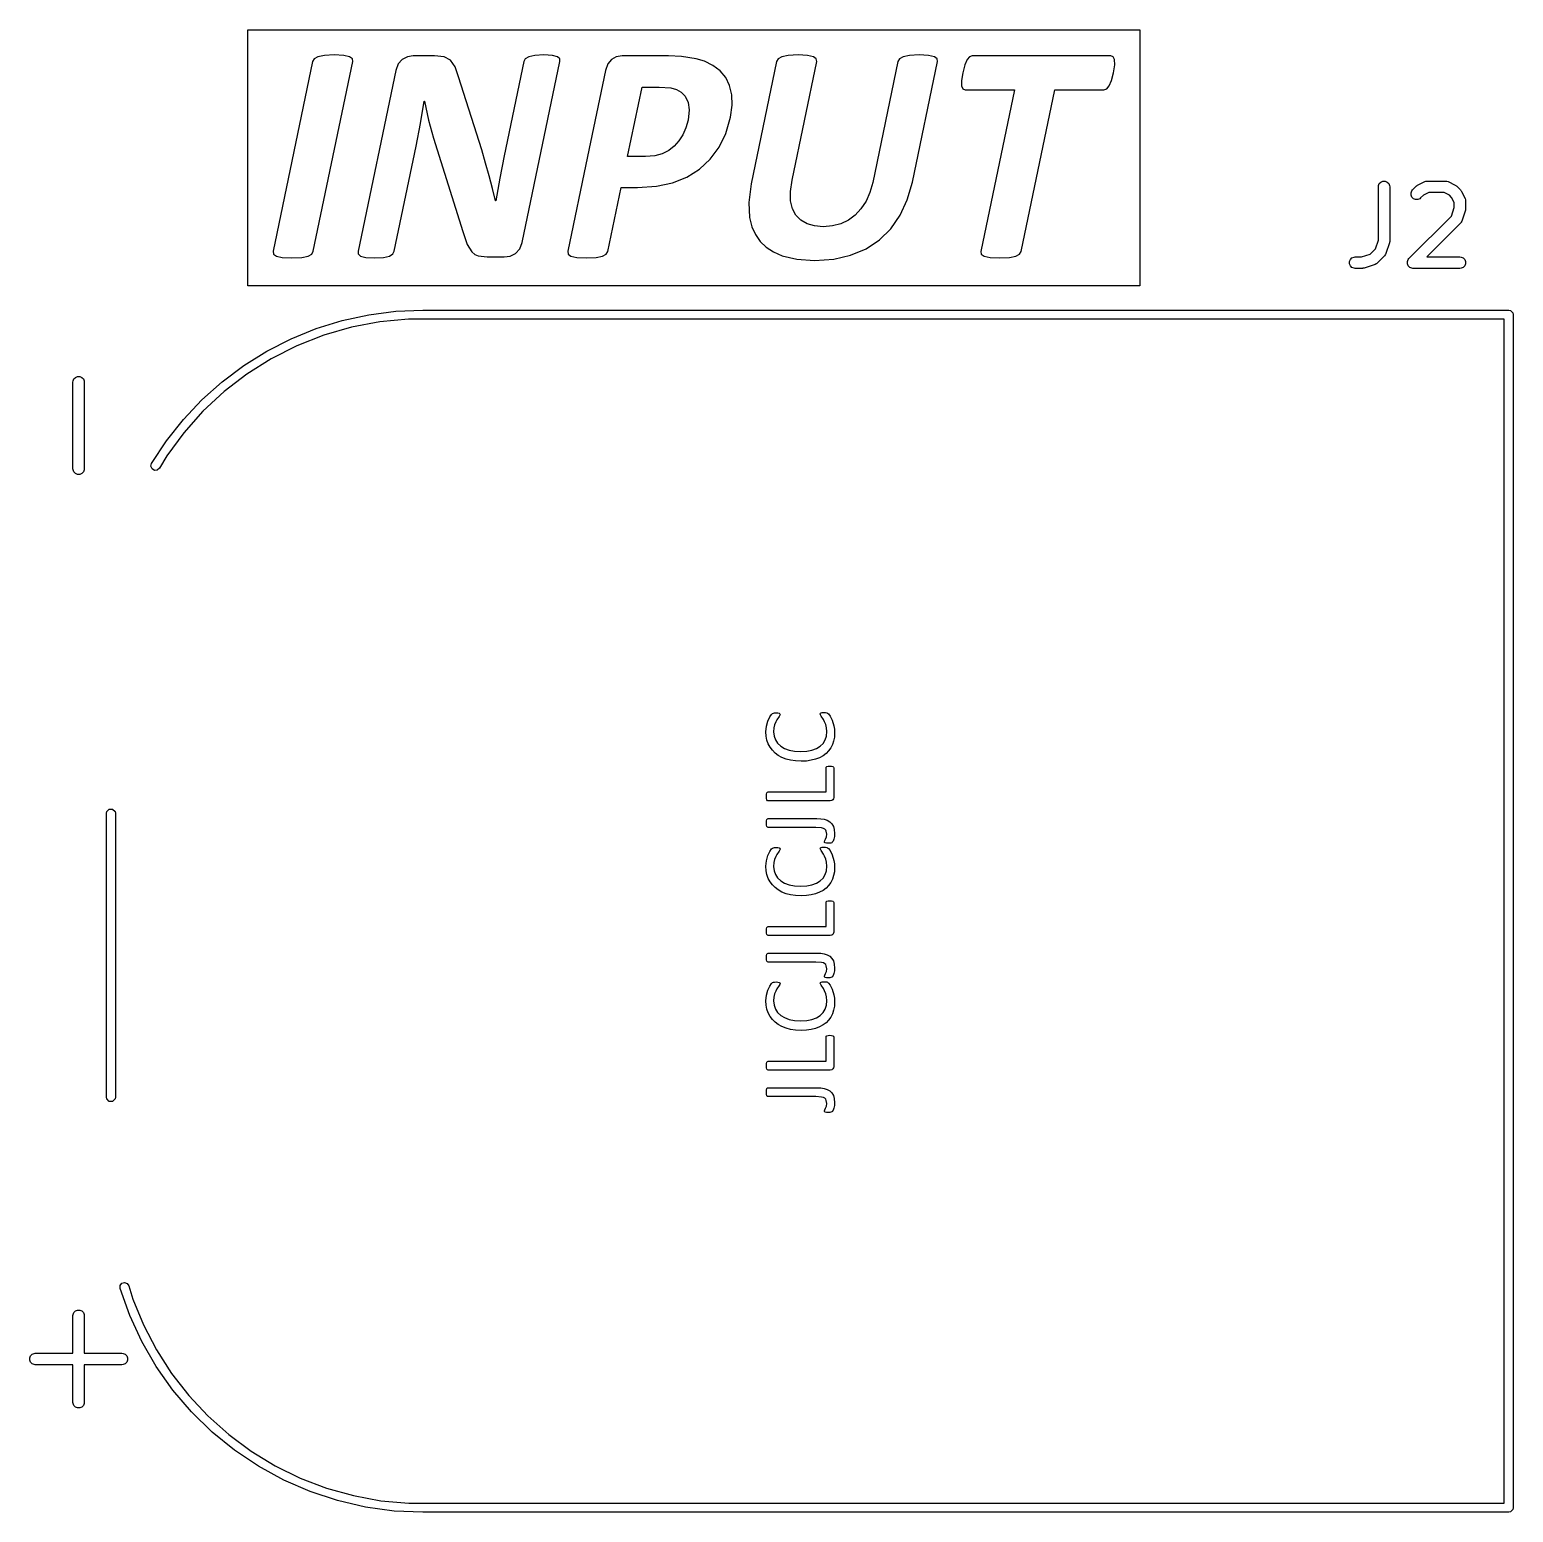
# Model space of a CAD drawing. Extents: x 0.5 to 99.4, y -99.1 to -3.9.
# Drawn here: x 79.82 to 99.37, y -25.92 to -6.39 of the extents above; entities that cross this region are included whole.
import ezdxf

# ---------------------------------------------------------------- set-up
doc = ezdxf.new("R2010")
doc.units = 0
doc.layers.add('BLACK', color=7, linetype='CONTINUOUS')

msp = doc.modelspace()

# ---------------------------------------------------------------- linework, layer by layer
at = {"layer": 'BLACK', "linetype": 'CONTINUOUS'}
for p, q in [((82.694704, -9.760227), (82.694704, -6.385396)), ((82.694704, -6.385396), (94.4503, -6.385396)), ((94.4503, -6.385396), (94.4503, -9.760227)), ((83.548091, -6.804642), (83.028037, -9.305811)), ((83.568607, -6.768005), (83.548091, -6.804642)), ((83.55725, -9.305811), (84.077304, -6.804642)), ((83.618066, -6.741261), (83.568607, -6.768005)), ((83.70288, -6.724958), (83.618066, -6.741261)), ((83.830375, -6.718729), (83.70288, -6.724958)), ((83.95732, -6.724958), (83.830375, -6.718729)), ((84.034256, -6.741261), (83.95732, -6.724958)), ((84.071809, -6.768005), (84.034256, -6.741261)), ((84.077304, -6.804642), (84.071809, -6.768005)), ((84.675463, -6.836862), (84.643154, -6.922794)), ((84.72815, -6.77863), (84.675463, -6.836862)), ((84.79706, -6.742471), (84.72815, -6.77863)), ((84.873414, -6.730453), (84.79706, -6.742471)), ((85.156247, -6.730453), (84.873414, -6.730453)), ((85.281543, -6.743825), (85.156247, -6.730453)), ((85.365624, -6.787789), (85.281543, -6.743825)), ((85.425158, -6.872786), (85.365624, -6.787789)), ((86.330994, -6.806657), (86.073073, -8.0468)), ((86.311027, -9.187658), (86.805985, -6.80684)), ((86.350594, -6.769837), (86.330994, -6.806657)), ((86.396756, -6.741261), (86.350594, -6.769837)), ((86.474426, -6.723859), (86.396756, -6.741261)), ((86.59386, -6.718729), (86.474426, -6.723859)), ((86.707067, -6.723859), (86.59386, -6.718729)), ((86.774661, -6.741261), (86.707067, -6.723859)), ((86.803787, -6.77002), (86.774661, -6.741261)), ((86.805985, -6.80684), (86.803787, -6.77002)), ((87.438043, -6.836297), (87.407006, -6.922794)), ((87.485957, -6.77863), (87.438043, -6.836297)), ((87.549949, -6.742651), (87.485957, -6.77863)), ((87.625359, -6.730453), (87.549949, -6.742651)), ((88.236638, -6.730453), (87.625359, -6.730453)), ((88.410661, -6.737597), (88.236638, -6.730453)), ((88.603735, -6.768372), (88.410661, -6.737597)), ((88.712519, -6.80158), (88.603735, -6.768372)), ((88.820989, -6.85575), (88.712519, -6.80158)), ((89.662894, -6.804642), (89.327854, -8.415729)), ((89.682494, -6.768005), (89.662894, -6.804642)), ((89.731038, -6.741261), (89.682494, -6.768005)), ((89.815668, -6.724958), (89.731038, -6.741261)), ((89.945177, -6.718729), (89.815668, -6.724958)), ((89.865493, -8.366086), (90.190092, -6.804642)), ((90.070291, -6.724958), (89.945177, -6.718729)), ((90.147227, -6.741261), (90.070291, -6.724958)), ((90.18478, -6.767822), (90.147227, -6.741261)), ((90.190092, -6.804642), (90.18478, -6.767822)), ((91.260608, -6.804642), (90.929598, -8.396861)), ((91.280209, -6.767822), (91.260608, -6.804642)), ((91.327836, -6.741261), (91.280209, -6.767822)), ((91.412283, -6.724958), (91.327836, -6.741261)), ((91.540877, -6.718729), (91.412283, -6.724958)), ((91.451301, -8.393197), (91.781578, -6.804642)), ((91.664708, -6.724958), (91.540877, -6.718729)), ((91.740546, -6.741261), (91.664708, -6.724958)), ((91.777182, -6.768005), (91.740546, -6.741261)), ((91.781578, -6.804642), (91.777182, -6.768005)), ((92.171939, -6.77918), (92.142447, -6.848606)), ((92.20363, -6.74181), (92.171939, -6.77918)), ((92.240266, -6.730453), (92.20363, -6.74181)), ((94.068424, -6.730453), (92.240266, -6.730453)), ((94.099016, -6.74181), (94.068424, -6.730453)), ((94.116418, -6.77918), (94.099016, -6.74181)), ((94.116967, -6.848606), (94.116418, -6.77918)), ((84.643154, -6.922794), (84.148196, -9.303613)), ((85.47187, -7.005776), (85.425158, -6.872786)), ((85.776502, -7.970413), (85.47187, -7.005776)), ((87.407006, -6.922794), (87.171536, -8.055226)), ((88.91727, -6.928415), (88.820989, -6.85575)), ((88.991165, -7.01695), (88.91727, -6.928415)), ((89.04272, -7.120947), (88.991165, -7.01695)), ((92.115519, -6.954302), (92.099216, -7.056884)), ((92.142447, -6.848606), (92.115519, -6.954302)), ((94.073736, -7.056884), (94.100115, -6.954302)), ((94.100115, -6.954302), (94.116967, -6.848606)), ((87.698815, -8.055226), (87.888775, -7.140781)), ((87.888775, -7.140781), (88.113356, -7.140781)), ((88.113356, -7.140781), (88.270343, -7.152322)), ((88.270343, -7.152322), (88.341703, -7.171808)), ((88.341703, -7.171808), (88.406081, -7.207459)), ((88.406081, -7.207459), (88.457782, -7.26108)), ((89.071948, -7.244829), (89.04272, -7.120947)), ((92.099216, -7.056884), (92.100132, -7.125211)), ((92.100132, -7.125211), (92.116069, -7.163496)), ((92.116069, -7.163496), (92.147576, -7.175952)), ((92.147576, -7.175952), (92.796957, -7.175952)), ((92.796957, -7.175952), (92.354206, -9.305994)), ((92.883602, -9.305994), (93.326353, -7.175952)), ((93.326353, -7.175952), (93.975734, -7.175952)), ((93.975734, -7.175952), (94.011454, -7.163496)), ((94.011454, -7.163496), (94.04461, -7.125211)), ((94.04461, -7.125211), (94.073736, -7.056884)), ((84.969035, -7.621268), (85.017578, -7.32836)), ((85.017578, -7.32836), (85.021791, -7.32836)), ((85.021791, -7.32836), (85.074548, -7.575839)), ((88.457782, -7.26108), (88.496207, -7.342831)), ((88.496207, -7.342831), (88.510645, -7.440712)), ((89.055279, -7.53737), (89.076534, -7.378862)), ((89.076534, -7.378862), (89.071948, -7.244829)), ((84.910416, -7.922236), (84.969035, -7.621268)), ((85.074548, -7.575839), (85.139394, -7.813243)), ((88.49584, -7.576205), (88.467751, -7.677099)), ((88.510645, -7.440712), (88.49584, -7.576205)), ((88.993191, -7.751488), (89.055279, -7.53737)), ((85.139394, -7.813243), (85.528656, -9.045875)), ((88.427697, -7.768913), (88.375565, -7.851855)), ((88.467751, -7.677099), (88.427697, -7.768913)), ((88.904703, -7.933777), (88.993191, -7.751488)), ((84.623187, -9.303979), (84.910416, -7.922236)), ((85.827609, -8.142787), (85.776502, -7.970413)), ((88.241074, -7.976951), (88.154206, -8.019872)), ((88.313941, -7.920954), (88.241074, -7.976951)), ((88.375565, -7.851855), (88.313941, -7.920954)), ((88.787447, -8.093183), (88.904703, -7.933777)), ((85.875786, -8.312048), (85.827609, -8.142787)), ((86.073073, -8.0468), (86.014638, -8.343189)), ((87.171536, -8.055226), (86.911498, -9.305811)), ((87.935303, -8.055226), (87.698815, -8.055226)), ((88.056646, -8.045825), (87.935303, -8.055226)), ((88.154206, -8.019872), (88.056646, -8.045825)), ((88.645867, -8.224303), (88.787447, -8.093183)), ((85.919384, -8.478377), (85.875786, -8.312048)), ((86.014638, -8.343189), (85.961516, -8.641409)), ((88.078517, -8.449399), (88.288661, -8.404005)), ((88.288661, -8.404005), (88.480995, -8.327294)), ((88.480995, -8.327294), (88.645867, -8.224303)), ((89.844049, -8.518905), (89.865493, -8.366086)), ((90.929598, -8.396861), (90.892196, -8.530482)), ((91.384569, -8.62712), (91.451301, -8.393197)), ((97.604306, -8.413151), (97.624998, -8.392459)), ((97.624998, -8.392459), (97.652034, -8.38126)), ((97.652034, -8.38126), (97.681298, -8.38126)), ((97.681298, -8.38126), (97.708334, -8.392459)), ((97.708334, -8.392459), (97.729026, -8.413151)), ((98.109316, -8.435356), (98.204554, -8.387737)), ((98.204554, -8.387737), (98.218285, -8.382482)), ((98.218285, -8.382482), (98.220974, -8.38229)), ((98.220974, -8.38229), (98.223463, -8.38126)), ((98.223463, -8.38126), (98.238095, -8.379819)), ((98.238095, -8.379819), (98.47619, -8.379819)), ((98.47619, -8.379819), (98.490822, -8.38126)), ((98.490822, -8.38126), (98.493311, -8.382291)), ((98.493311, -8.382291), (98.495999, -8.382482)), ((98.495999, -8.382482), (98.509731, -8.387737)), ((98.509731, -8.387737), (98.604969, -8.435356)), ((85.959501, -8.641409), (85.919384, -8.478377)), ((87.438696, -9.306177), (87.613452, -8.465554)), ((87.613452, -8.465554), (87.829973, -8.465554)), ((87.829973, -8.465554), (88.078517, -8.449399)), ((89.327854, -8.415729), (89.29583, -8.66198)), ((89.846809, -8.639028), (89.844049, -8.518905)), ((90.892196, -8.530482), (90.840755, -8.645256)), ((97.591666, -8.454819), (97.593107, -8.440187)), ((97.591666, -9.156934), (97.591666, -8.454819)), ((97.593107, -8.440187), (97.604306, -8.413151)), ((97.729026, -8.413151), (97.740225, -8.440187)), ((97.740225, -8.440187), (97.741666, -8.454819)), ((97.741666, -8.454819), (97.741666, -9.169104)), ((98.021679, -8.535426), (98.032878, -8.508389)), ((98.021679, -8.564688), (98.021679, -8.535426)), ((98.032878, -8.591725), (98.021679, -8.564688)), ((98.032878, -8.508389), (98.042205, -8.497024)), ((98.05357, -8.612417), (98.032878, -8.591725)), ((98.042205, -8.497024), (98.089824, -8.449405)), ((98.089824, -8.449405), (98.095573, -8.444686)), ((98.095573, -8.444686), (98.096873, -8.443188)), ((98.096873, -8.443188), (98.099132, -8.441766)), ((98.099132, -8.441766), (98.101189, -8.440078)), ((98.101189, -8.440078), (98.103016, -8.43932)), ((98.103016, -8.43932), (98.109316, -8.435356)), ((98.187284, -8.564077), (98.148271, -8.60309)), ((98.2558, -8.529819), (98.187284, -8.564077)), ((98.458485, -8.529819), (98.2558, -8.529819)), ((98.527001, -8.564077), (98.458485, -8.529819)), ((98.557408, -8.594484), (98.527001, -8.564077)), ((98.591666, -8.663), (98.557408, -8.594484)), ((98.604969, -8.435356), (98.611268, -8.43932)), ((98.611268, -8.43932), (98.613096, -8.440078)), ((98.613096, -8.440078), (98.615152, -8.441766)), ((98.615152, -8.441766), (98.617412, -8.443188)), ((98.617412, -8.443188), (98.618711, -8.444686)), ((98.618711, -8.444686), (98.624461, -8.449405)), ((98.624461, -8.449405), (98.67208, -8.497024)), ((98.67208, -8.497024), (98.676798, -8.502773)), ((98.676798, -8.502773), (98.678297, -8.504073)), ((98.678297, -8.504073), (98.679718, -8.506332)), ((98.679718, -8.506332), (98.681407, -8.508389)), ((98.681407, -8.508389), (98.682164, -8.510216)), ((98.682164, -8.510216), (98.686129, -8.516516)), ((98.686129, -8.516516), (98.733748, -8.611754)), ((85.961516, -8.641409), (85.959501, -8.641409)), ((89.29583, -8.66198), (89.306788, -8.858846)), ((89.872173, -8.747094), (89.846809, -8.639028)), ((89.916235, -8.830087), (89.872173, -8.747094)), ((90.774128, -8.746987), (90.697323, -8.829171)), ((90.840755, -8.645256), (90.774128, -8.746987)), ((91.290467, -8.829171), (91.384569, -8.62712)), ((98.080607, -8.623616), (98.05357, -8.612417)), ((98.109869, -8.623616), (98.080607, -8.623616)), ((98.136906, -8.612417), (98.109869, -8.623616)), ((98.148271, -8.60309), (98.136906, -8.612417)), ((98.553494, -8.842876), (98.591666, -8.728363)), ((98.591666, -8.728363), (98.591666, -8.663)), ((98.737817, -8.764251), (98.690198, -8.907107)), ((98.733748, -8.611754), (98.739003, -8.625485)), ((98.739466, -8.756995), (98.737817, -8.764251)), ((98.739003, -8.625485), (98.739194, -8.628174)), ((98.739194, -8.628174), (98.740225, -8.630663)), ((98.740225, -8.755165), (98.739466, -8.756995)), ((98.740225, -8.630663), (98.741666, -8.645295)), ((98.740486, -8.752511), (98.740225, -8.755165)), ((98.741077, -8.749914), (98.740486, -8.752511)), ((98.741666, -8.740533), (98.740936, -8.747939)), ((98.740936, -8.747939), (98.741077, -8.749914)), ((98.741666, -8.645295), (98.741666, -8.740533)), ((89.306788, -8.858846), (89.337495, -8.981136)), ((89.337495, -8.981136), (89.384232, -9.085697)), ((89.980231, -8.895933), (89.916235, -8.830087)), ((90.063147, -8.94366), (89.980231, -8.895933)), ((90.159391, -8.971449), (90.063147, -8.94366)), ((90.276737, -8.981395), (90.159391, -8.971449)), ((90.397763, -8.971463), (90.276737, -8.981395)), ((90.50718, -8.942561), (90.397763, -8.971463)), ((90.608052, -8.894723), (90.50718, -8.942561)), ((90.697323, -8.829171), (90.608052, -8.894723)), ((91.166112, -9.007668), (91.290467, -8.829171)), ((97.994586, -9.401786), (98.553494, -8.842876)), ((98.67208, -8.936423), (98.228685, -9.379819)), ((98.681408, -8.925058), (98.67208, -8.936423)), ((98.682439, -8.922567), (98.681408, -8.925058)), ((98.684204, -8.920533), (98.682439, -8.922567)), ((98.690198, -8.907107), (98.684204, -8.920533)), ((85.528656, -9.045875), (85.583977, -9.21367)), ((86.277505, -9.271556), (86.311027, -9.187658)), ((89.384232, -9.085697), (89.446556, -9.175202)), ((89.446556, -9.175202), (89.524913, -9.2511)), ((90.841304, -9.270997), (91.016427, -9.154685)), ((91.016427, -9.154685), (91.166112, -9.007668)), ((97.553494, -9.271447), (97.591666, -9.156934)), ((97.739466, -9.185566), (97.737817, -9.192822)), ((97.740225, -9.183736), (97.739466, -9.185566)), ((97.740486, -9.181082), (97.740225, -9.183736)), ((97.741077, -9.178485), (97.740486, -9.181082)), ((97.741666, -9.169104), (97.740936, -9.17651)), ((97.740936, -9.17651), (97.741077, -9.178485)), ((83.028037, -9.305811), (83.033349, -9.34263)), ((83.033349, -9.34263), (83.070901, -9.369192)), ((83.070901, -9.369192), (83.148754, -9.385495)), ((83.404293, -9.385495), (83.488007, -9.369192)), ((83.488007, -9.369192), (83.53655, -9.34263)), ((83.53655, -9.34263), (83.55725, -9.305811)), ((84.148196, -9.303613), (84.150394, -9.340615)), ((84.150394, -9.340615), (84.180802, -9.368276)), ((84.180802, -9.368276), (84.249312, -9.385495)), ((84.483968, -9.385495), (84.560722, -9.368276)), ((84.560722, -9.368276), (84.604502, -9.340799)), ((84.604502, -9.340799), (84.623187, -9.303979)), ((85.583977, -9.21367), (85.646259, -9.314603)), ((85.646259, -9.314603), (85.684932, -9.346088)), ((85.684932, -9.346088), (85.72979, -9.365894)), ((85.72979, -9.365894), (85.848126, -9.38)), ((85.848126, -9.38), (86.072707, -9.38)), ((86.072707, -9.38), (86.150193, -9.368825)), ((86.150193, -9.368825), (86.221817, -9.332922)), ((86.221817, -9.332922), (86.277505, -9.271556)), ((86.911498, -9.305811), (86.915894, -9.34263)), ((86.915894, -9.34263), (86.952348, -9.369192)), ((86.952348, -9.369192), (87.0302, -9.385495)), ((87.285922, -9.385495), (87.369453, -9.369375)), ((87.369453, -9.369375), (87.417997, -9.342814)), ((87.417997, -9.342814), (87.438696, -9.306177)), ((89.524913, -9.2511), (89.620502, -9.314178)), ((89.620502, -9.314178), (89.735983, -9.364429)), ((89.735983, -9.364429), (89.92664, -9.410288)), ((90.415528, -9.408865), (90.637606, -9.357285)), ((90.637606, -9.357285), (90.841304, -9.270997)), ((92.354206, -9.305994), (92.359518, -9.342814)), ((92.359518, -9.342814), (92.397254, -9.369375)), ((92.397254, -9.369375), (92.475106, -9.385495)), ((92.729729, -9.385495), (92.814359, -9.369375)), ((92.814359, -9.369375), (92.862903, -9.342814)), ((92.862903, -9.342814), (92.883602, -9.305994)), ((97.244046, -9.392459), (97.271082, -9.38126)), ((97.271082, -9.38126), (97.285714, -9.379819)), ((97.285714, -9.379819), (97.368782, -9.379819)), ((97.368782, -9.379819), (97.483295, -9.341647)), ((97.483295, -9.341647), (97.553494, -9.271447)), ((97.672081, -9.364993), (97.576842, -9.460233)), ((97.681408, -9.353628), (97.672081, -9.364993)), ((97.682438, -9.351139), (97.681408, -9.353628)), ((97.684204, -9.349104), (97.682438, -9.351139)), ((97.690198, -9.335678), (97.684204, -9.349104)), ((97.737817, -9.192822), (97.690198, -9.335678)), ((98.228685, -9.379819), (98.666666, -9.379819)), ((98.666666, -9.379819), (98.681298, -9.38126)), ((98.681298, -9.38126), (98.708334, -9.392459)), ((83.148754, -9.385495), (83.274783, -9.391723)), ((83.274783, -9.391723), (83.404293, -9.385495)), ((84.249312, -9.385495), (84.364351, -9.391723)), ((84.364351, -9.391723), (84.483968, -9.385495)), ((87.0302, -9.385495), (87.156229, -9.391723)), ((87.156229, -9.391723), (87.285922, -9.385495)), ((89.92664, -9.410288), (90.162065, -9.426894)), ((90.162065, -9.426894), (90.415528, -9.408865)), ((92.475106, -9.385495), (92.601135, -9.391723)), ((92.601135, -9.391723), (92.729729, -9.385495)), ((97.212155, -9.440187), (97.223354, -9.413151)), ((97.212155, -9.469451), (97.212155, -9.440187)), ((97.223354, -9.496487), (97.212155, -9.469451)), ((97.223354, -9.413151), (97.244046, -9.392459)), ((97.244046, -9.517179), (97.223354, -9.496487)), ((97.271082, -9.528378), (97.244046, -9.517179)), ((97.285714, -9.529819), (97.271082, -9.528378)), ((97.380952, -9.529819), (97.285714, -9.529819)), ((97.388357, -9.529089), (97.380952, -9.529819)), ((97.390332, -9.52923), (97.388357, -9.529089)), ((97.392929, -9.528639), (97.390332, -9.52923)), ((97.395584, -9.528378), (97.392929, -9.528639)), ((97.397415, -9.527619), (97.395584, -9.528378)), ((97.404669, -9.52597), (97.397415, -9.527619)), ((97.547526, -9.478351), (97.404669, -9.52597)), ((97.560951, -9.472357), (97.547526, -9.478351)), ((97.562986, -9.470591), (97.560951, -9.472357)), ((97.565477, -9.46956), (97.562986, -9.470591)), ((97.576842, -9.460233), (97.565477, -9.46956)), ((97.97406, -9.440187), (97.985259, -9.413151)), ((97.97406, -9.469451), (97.97406, -9.440187)), ((97.985259, -9.496487), (97.97406, -9.469451)), ((97.985259, -9.413151), (97.994586, -9.401786)), ((98.005951, -9.517179), (97.985259, -9.496487)), ((98.032987, -9.528378), (98.005951, -9.517179)), ((98.047619, -9.529819), (98.032987, -9.528378)), ((98.666666, -9.529819), (98.047619, -9.529819)), ((98.681298, -9.528378), (98.666666, -9.529819)), ((98.708334, -9.517179), (98.681298, -9.528378)), ((98.708334, -9.392459), (98.729026, -9.413151)), ((98.729026, -9.496487), (98.708334, -9.517179)), ((98.729026, -9.413151), (98.740225, -9.440187)), ((98.740225, -9.469451), (98.729026, -9.496487)), ((98.740225, -9.440187), (98.740225, -9.469451)), ((94.4503, -9.760227), (82.694704, -9.760227)), ((83.93831, -10.217418), (84.287836, -10.141263)), ((84.287836, -10.141263), (84.642603, -10.095344)), ((84.642603, -10.095344), (85, -10.08)), ((85, -10.08), (99.31, -10.08)), ((99.31, -10.08), (99.332961, -10.084567)), ((99.332961, -10.084567), (99.365433, -10.117039)), ((99.365433, -10.117039), (99.37, -10.14)), ((99.37, -10.14), (99.37, -25.86)), ((83.265212, -10.457981), (83.596597, -10.323251)), ((83.596597, -10.323251), (83.93831, -10.217418)), ((84.059762, -10.306072), (83.695215, -10.411231)), ((84.432544, -10.235451), (84.059762, -10.306072)), ((84.810294, -10.199985), (84.432544, -10.235451)), ((85, -10.2), (84.810294, -10.199985)), ((99.25, -10.2), (85, -10.2)), ((99.25, -25.8), (99.25, -10.2)), ((82.946593, -10.620617), (83.265212, -10.457981)), ((83.342093, -10.550006), (83.00349, -10.721181)), ((83.695215, -10.411231), (83.342093, -10.550006)), ((82.643087, -10.809962), (82.946593, -10.620617)), ((83.00349, -10.721181), (82.68237, -10.923259)), ((82.356925, -11.024624), (82.643087, -10.809962)), ((82.68237, -10.923259), (82.381546, -11.154469)), ((80.3897, -11.028571), (80.391141, -11.013939)), ((80.3897, -12.171428), (80.3897, -11.028571)), ((80.391141, -11.013939), (80.40234, -10.986903)), ((80.40234, -10.986903), (80.423032, -10.966211)), ((80.423032, -10.966211), (80.450068, -10.955012)), ((80.450068, -10.955012), (80.479332, -10.955012)), ((80.479332, -10.955012), (80.506368, -10.966211)), ((80.506368, -10.966211), (80.52706, -10.986903)), ((80.52706, -10.986903), (80.538259, -11.013939)), ((80.538259, -11.013939), (80.5397, -11.028571)), ((80.5397, -11.028571), (80.5397, -12.171428)), ((82.090213, -11.263021), (82.356925, -11.024624)), ((81.844916, -11.5234), (82.090213, -11.263021)), ((82.381546, -11.154469), (82.103652, -11.412787)), ((81.622837, -11.803845), (81.844916, -11.5234)), ((82.103652, -11.412787), (81.851121, -11.69595)), ((81.851121, -11.69595), (81.626165, -12.001479)), ((81.425612, -12.102292), (81.622837, -11.803845)), ((81.41727, -12.138423), (81.425612, -12.102292)), ((81.626165, -12.001479), (81.528472, -12.164096)), ((80.391141, -12.18606), (80.3897, -12.171428)), ((80.40234, -12.213096), (80.391141, -12.18606)), ((80.423032, -12.233788), (80.40234, -12.213096)), ((80.450068, -12.244987), (80.423032, -12.233788)), ((80.479332, -12.244987), (80.450068, -12.244987)), ((80.506368, -12.233788), (80.479332, -12.244987)), ((80.52706, -12.213096), (80.506368, -12.233788)), ((80.538259, -12.18606), (80.52706, -12.213096)), ((80.5397, -12.171428), (80.538259, -12.18606)), ((81.431759, -12.172558), (81.41727, -12.138423)), ((81.463545, -12.191656), (81.431759, -12.172558)), ((81.500486, -12.188424), (81.463545, -12.191656)), ((81.528472, -12.164096), (81.500486, -12.188424)), ((89.545617, -15.494189), (89.571079, -15.43954)), ((89.571079, -15.43954), (89.594832, -15.406384)), ((89.594832, -15.406384), (89.608937, -15.394416)), ((89.608937, -15.394416), (89.620172, -15.389959)), ((89.620172, -15.389959), (89.63556, -15.387272)), ((89.63556, -15.387272), (89.656748, -15.386234)), ((89.656748, -15.386234), (89.679951, -15.387577)), ((89.695277, -15.434044), (89.665662, -15.478069)), ((89.679951, -15.387577), (89.69601, -15.391668)), ((89.706, -15.417383), (89.695277, -15.434044)), ((89.69601, -15.391668), (89.705596, -15.398202)), ((89.705596, -15.398202), (89.708649, -15.407361)), ((89.708649, -15.407361), (89.706, -15.417383)), ((90.237191, -15.400583), (90.239267, -15.39234)), ((90.23986, -15.411233), (90.237191, -15.400583)), ((90.239267, -15.39234), (90.247144, -15.386906)), ((90.250502, -15.428549), (90.23986, -15.411233)), ((90.247144, -15.386906), (90.263325, -15.383853)), ((90.280177, -15.473978), (90.250502, -15.428549)), ((90.263325, -15.383853), (90.289337, -15.382815)), ((90.289337, -15.382815), (90.308571, -15.383486)), ((90.308571, -15.383486), (90.323042, -15.385868)), ((90.323042, -15.385868), (90.334033, -15.390325)), ((90.334033, -15.390325), (90.345757, -15.399912)), ((90.345757, -15.399912), (90.366884, -15.428549)), ((90.366884, -15.428549), (90.394544, -15.482893)), ((89.520094, -15.635545), (89.52736, -15.561112)), ((89.523722, -15.692715), (89.520094, -15.635545)), ((89.52736, -15.561112), (89.545617, -15.494189)), ((89.626282, -15.584414), (89.622676, -15.636217)), ((89.622676, -15.636217), (89.628715, -15.69291)), ((89.636109, -15.543648), (89.626282, -15.584414)), ((89.650694, -15.506831), (89.636109, -15.543648)), ((89.665662, -15.478069), (89.650694, -15.506831)), ((90.295322, -15.503429), (90.280177, -15.473978)), ((90.309914, -15.540962), (90.295322, -15.503429)), ((90.319645, -15.582146), (90.309914, -15.540962)), ((90.317412, -15.692692), (90.323164, -15.632797)), ((90.323164, -15.632797), (90.319645, -15.582146)), ((90.394544, -15.482893), (90.417381, -15.557326)), ((90.417381, -15.557326), (90.424299, -15.600442)), ((90.424299, -15.600442), (90.426723, -15.649222)), ((89.534293, -15.745205), (89.523722, -15.692715)), ((89.55154, -15.793692), (89.534293, -15.745205)), ((89.575664, -15.839048), (89.55154, -15.793692)), ((89.628715, -15.69291), (89.646306, -15.743134)), ((89.646306, -15.743134), (89.675173, -15.787489)), ((89.675173, -15.787489), (89.715732, -15.825505)), ((89.715732, -15.825505), (89.76529, -15.855192)), ((90.187883, -15.856408), (90.235298, -15.827153)), ((90.235298, -15.827153), (90.273495, -15.789392)), ((90.273495, -15.789392), (90.300938, -15.744172)), ((90.300938, -15.744172), (90.317412, -15.692692)), ((90.398025, -15.804622), (90.37573, -15.848732)), ((90.413698, -15.757578), (90.398025, -15.804622)), ((90.42338, -15.70601), (90.413698, -15.757578)), ((90.426723, -15.649222), (90.42338, -15.70601)), ((89.605973, -15.879779), (89.575664, -15.839048)), ((89.642826, -15.916302), (89.605973, -15.879779)), ((89.684642, -15.94728), (89.642826, -15.916302)), ((89.733034, -15.973863), (89.684642, -15.94728)), ((89.788822, -15.995925), (89.733034, -15.973863)), ((89.76529, -15.855192), (89.827534, -15.878444)), ((89.846925, -16.011263), (89.788822, -15.995925)), ((89.827534, -15.878444), (89.896193, -15.892243)), ((89.912017, -16.020893), (89.846925, -16.011263)), ((89.896193, -15.892243), (89.978415, -15.89719)), ((89.98501, -16.024257), (89.912017, -16.020893)), ((89.978415, -15.89719), (90.059861, -15.892403)), ((90.056297, -16.021108), (89.98501, -16.024257)), ((90.119231, -16.012137), (90.056297, -16.021108)), ((90.059861, -15.892403), (90.12722, -15.879116)), ((90.174787, -15.99794), (90.119231, -16.012137)), ((90.12722, -15.879116), (90.187883, -15.856408)), ((90.228083, -15.977296), (90.174787, -15.99794)), ((90.273935, -15.952214), (90.228083, -15.977296)), ((90.313211, -15.922835), (90.273935, -15.952214)), ((90.347557, -15.887979), (90.313211, -15.922835)), ((90.37573, -15.848732), (90.347557, -15.887979)), ((90.313394, -16.112002), (90.316509, -16.101438)), ((90.313394, -16.428968), (90.313394, -16.112002)), ((90.316509, -16.101438), (90.325362, -16.093928)), ((90.325362, -16.093928), (90.340689, -16.089531)), ((90.340689, -16.089531), (90.363831, -16.088127)), ((90.363831, -16.088127), (90.386728, -16.089531)), ((90.386728, -16.089531), (90.40236, -16.093928)), ((90.40236, -16.093928), (90.411946, -16.101438)), ((90.411946, -16.101438), (90.415, -16.112002)), ((90.415, -16.112002), (90.415, -16.50279)), ((89.527909, -16.487769), (89.529619, -16.459437)), ((89.529619, -16.515735), (89.527909, -16.487769)), ((89.529619, -16.459437), (89.53371, -16.441302)), ((89.53371, -16.534175), (89.529619, -16.515735)), ((89.53371, -16.441302), (89.540183, -16.431715)), ((89.540183, -16.543762), (89.53371, -16.534175)), ((89.540183, -16.431715), (89.549769, -16.428968)), ((89.549769, -16.54651), (89.540183, -16.543762)), ((89.549769, -16.428968), (90.313394, -16.428968)), ((90.36725, -16.54651), (89.549769, -16.54651)), ((90.390904, -16.542604), (90.36725, -16.54651)), ((90.404436, -16.532527), (90.390904, -16.542604)), ((90.412434, -16.517858), (90.404436, -16.532527)), ((90.415, -16.50279), (90.412434, -16.517858)), ((80.83, -16.71), (80.834567, -16.687039)), ((80.83, -20.45), (80.83, -16.71)), ((80.834567, -16.687039), (80.867039, -16.654567)), ((80.867039, -16.654567), (80.912961, -16.654567)), ((80.912961, -16.654567), (80.945433, -16.687039)), ((80.945433, -16.687039), (80.95, -16.71)), ((80.95, -16.71), (80.95, -20.45)), ((89.527909, -16.837586), (89.529314, -16.80962)), ((89.529314, -16.80962), (89.533405, -16.791485)), ((89.533405, -16.791485), (89.540183, -16.78196)), ((89.540183, -16.78196), (89.549036, -16.778846)), ((89.549036, -16.778846), (90.192128, -16.778846)), ((90.192128, -16.778846), (90.24342, -16.781342)), ((90.24342, -16.781342), (90.288299, -16.788432)), ((90.288299, -16.788432), (90.329405, -16.801696)), ((90.329405, -16.801696), (90.36267, -16.821222)), ((89.529314, -16.865979), (89.527909, -16.837586)), ((89.533405, -16.884053), (89.529314, -16.865979)), ((89.540183, -16.89364), (89.533405, -16.884053)), ((89.549036, -16.896326), (89.540183, -16.89364)), ((90.180648, -16.896326), (89.549036, -16.896326)), ((90.252578, -16.901822), (90.180648, -16.896326)), ((90.278293, -16.90905), (90.252578, -16.901822)), ((90.29587, -16.918186), (90.278293, -16.90905)), ((90.309215, -16.93065), (90.29587, -16.918186)), ((90.317363, -16.945541), (90.309215, -16.93065)), ((90.323164, -16.98517), (90.317363, -16.945541)), ((90.318279, -17.02205), (90.323164, -16.98517)), ((90.36267, -16.821222), (90.389622, -16.847821)), ((90.389622, -16.847821), (90.410054, -16.882344)), ((90.410054, -16.882344), (90.422224, -16.922952)), ((90.422224, -16.922952), (90.426723, -16.976255)), ((90.426723, -16.976255), (90.423792, -17.014235)), ((89.571079, -17.212743), (89.594832, -17.179587)), ((89.594832, -17.179587), (89.608937, -17.167619)), ((89.608937, -17.167619), (89.620172, -17.163162)), ((89.620172, -17.163162), (89.63556, -17.160475)), ((89.63556, -17.160475), (89.656748, -17.159437)), ((89.656748, -17.159437), (89.679951, -17.16078)), ((89.679951, -17.16078), (89.69601, -17.164871)), ((89.706, -17.190586), (89.695277, -17.207248)), ((89.69601, -17.164871), (89.705596, -17.171405)), ((89.705596, -17.171405), (89.708649, -17.180564)), ((89.708649, -17.180564), (89.706, -17.190586)), ((90.237191, -17.173786), (90.239267, -17.165543)), ((90.23986, -17.184436), (90.237191, -17.173786)), ((90.239267, -17.165543), (90.247144, -17.160109)), ((90.250502, -17.201752), (90.23986, -17.184436)), ((90.247144, -17.160109), (90.263325, -17.157056)), ((90.280177, -17.247181), (90.250502, -17.201752)), ((90.263325, -17.157056), (90.289337, -17.156018)), ((90.289337, -17.156018), (90.308571, -17.156689)), ((90.291901, -17.08421), (90.296786, -17.070227)), ((90.294282, -17.093491), (90.291901, -17.08421)), ((90.302465, -17.099964), (90.294282, -17.093491)), ((90.296786, -17.070227), (90.307533, -17.049711)), ((90.318157, -17.103689), (90.302465, -17.099964)), ((90.307533, -17.049711), (90.318279, -17.02205)), ((90.308571, -17.156689), (90.323042, -17.159071)), ((90.34307, -17.104727), (90.318157, -17.103689)), ((90.323042, -17.159071), (90.334033, -17.163528)), ((90.334033, -17.163528), (90.345757, -17.173115)), ((90.363892, -17.104055), (90.34307, -17.104727)), ((90.345757, -17.173115), (90.366884, -17.201752)), ((90.37818, -17.101613), (90.363892, -17.104055)), ((90.366884, -17.201752), (90.394544, -17.256096)), ((90.388072, -17.097521), (90.37818, -17.101613)), ((90.396254, -17.091415), (90.388072, -17.097521)), ((90.40584, -17.076028), (90.396254, -17.091415)), ((90.416099, -17.048734), (90.40584, -17.076028)), ((90.423792, -17.014235), (90.416099, -17.048734)), ((89.520094, -17.408748), (89.52736, -17.334315)), ((89.52736, -17.334315), (89.545617, -17.267392)), ((89.545617, -17.267392), (89.571079, -17.212743)), ((89.626282, -17.357617), (89.622676, -17.40942)), ((89.636109, -17.316852), (89.626282, -17.357617)), ((89.650694, -17.280034), (89.636109, -17.316852)), ((89.665662, -17.251272), (89.650694, -17.280034)), ((89.695277, -17.207248), (89.665662, -17.251272)), ((90.295322, -17.276632), (90.280177, -17.247181)), ((90.309914, -17.314165), (90.295322, -17.276632)), ((90.319645, -17.355349), (90.309914, -17.314165)), ((90.323164, -17.406), (90.319645, -17.355349)), ((90.394544, -17.256096), (90.417381, -17.330529)), ((90.417381, -17.330529), (90.424299, -17.373645)), ((90.424299, -17.373645), (90.426723, -17.422426)), ((89.523722, -17.465918), (89.520094, -17.408748)), ((89.534293, -17.518408), (89.523722, -17.465918)), ((89.55154, -17.566895), (89.534293, -17.518408)), ((89.575664, -17.612251), (89.55154, -17.566895)), ((89.622676, -17.40942), (89.628715, -17.466113)), ((89.628715, -17.466113), (89.646306, -17.516337)), ((89.646306, -17.516337), (89.675173, -17.560692)), ((89.675173, -17.560692), (89.715732, -17.598708)), ((90.235298, -17.600356), (90.273495, -17.562595)), ((90.273495, -17.562595), (90.300938, -17.517375)), ((90.300938, -17.517375), (90.317412, -17.465895)), ((90.317412, -17.465895), (90.323164, -17.406)), ((90.398025, -17.577825), (90.37573, -17.621935)), ((90.413698, -17.530781), (90.398025, -17.577825)), ((90.42338, -17.479213), (90.413698, -17.530781)), ((90.426723, -17.422426), (90.42338, -17.479213)), ((89.605973, -17.652982), (89.575664, -17.612251)), ((89.642826, -17.689505), (89.605973, -17.652982)), ((89.684642, -17.720483), (89.642826, -17.689505)), ((89.733034, -17.747067), (89.684642, -17.720483)), ((89.715732, -17.598708), (89.76529, -17.628395)), ((89.788822, -17.769128), (89.733034, -17.747067)), ((89.76529, -17.628395), (89.827534, -17.651647)), ((89.846925, -17.784466), (89.788822, -17.769128)), ((89.827534, -17.651647), (89.896193, -17.665446)), ((89.912017, -17.794097), (89.846925, -17.784466)), ((89.896193, -17.665446), (89.978415, -17.670393)), ((89.978415, -17.670393), (90.059861, -17.665606)), ((90.119231, -17.78534), (90.056297, -17.794311)), ((90.059861, -17.665606), (90.12722, -17.652319)), ((90.174787, -17.771143), (90.119231, -17.78534)), ((90.12722, -17.652319), (90.187883, -17.629611)), ((90.228083, -17.750499), (90.174787, -17.771143)), ((90.187883, -17.629611), (90.235298, -17.600356)), ((90.273935, -17.725417), (90.228083, -17.750499)), ((90.313211, -17.696039), (90.273935, -17.725417)), ((90.347557, -17.661182), (90.313211, -17.696039)), ((90.37573, -17.621935), (90.347557, -17.661182)), ((89.98501, -17.79746), (89.912017, -17.794097)), ((90.056297, -17.794311), (89.98501, -17.79746)), ((90.313394, -17.885205), (90.316509, -17.874641)), ((90.313394, -18.202171), (90.313394, -17.885205)), ((90.316509, -17.874641), (90.325362, -17.867131)), ((90.325362, -17.867131), (90.340689, -17.862734)), ((90.340689, -17.862734), (90.363831, -17.86133)), ((90.363831, -17.86133), (90.386728, -17.862734)), ((90.386728, -17.862734), (90.40236, -17.867131)), ((90.40236, -17.867131), (90.411946, -17.874641)), ((90.411946, -17.874641), (90.415, -17.885205)), ((90.415, -17.885205), (90.415, -18.275993)), ((89.527909, -18.260972), (89.529619, -18.23264)), ((89.529619, -18.288938), (89.527909, -18.260972)), ((89.529619, -18.23264), (89.53371, -18.214505)), ((89.53371, -18.307378), (89.529619, -18.288938)), ((89.53371, -18.214505), (89.540183, -18.204919)), ((89.540183, -18.316965), (89.53371, -18.307378)), ((89.540183, -18.204919), (89.549769, -18.202171)), ((89.549769, -18.319713), (89.540183, -18.316965)), ((89.549769, -18.202171), (90.313394, -18.202171)), ((90.36725, -18.319713), (89.549769, -18.319713)), ((90.390904, -18.315807), (90.36725, -18.319713)), ((90.404436, -18.30573), (90.390904, -18.315807)), ((90.412434, -18.291061), (90.404436, -18.30573)), ((90.415, -18.275993), (90.412434, -18.291061)), ((89.529314, -18.582823), (89.533405, -18.564688)), ((89.533405, -18.564688), (89.540183, -18.555163)), ((89.540183, -18.555163), (89.549036, -18.552049)), ((89.549036, -18.552049), (90.192128, -18.552049)), ((90.192128, -18.552049), (90.24342, -18.554545)), ((90.24342, -18.554545), (90.288299, -18.561635)), ((90.288299, -18.561635), (90.329405, -18.574899)), ((89.527909, -18.610789), (89.529314, -18.582823)), ((89.529314, -18.639182), (89.527909, -18.610789)), ((89.533405, -18.657256), (89.529314, -18.639182)), ((89.540183, -18.666843), (89.533405, -18.657256)), ((89.549036, -18.669529), (89.540183, -18.666843)), ((90.180648, -18.669529), (89.549036, -18.669529)), ((90.252578, -18.675025), (90.180648, -18.669529)), ((90.278293, -18.682253), (90.252578, -18.675025)), ((90.29587, -18.691389), (90.278293, -18.682253)), ((90.309215, -18.703853), (90.29587, -18.691389)), ((90.317363, -18.718744), (90.309215, -18.703853)), ((90.323164, -18.758373), (90.317363, -18.718744)), ((90.318279, -18.795253), (90.323164, -18.758373)), ((90.329405, -18.574899), (90.36267, -18.594425)), ((90.36267, -18.594425), (90.389622, -18.621024)), ((90.389622, -18.621024), (90.410054, -18.655547)), ((90.410054, -18.655547), (90.422224, -18.696155)), ((90.422224, -18.696155), (90.426723, -18.749458)), ((90.426723, -18.749458), (90.423792, -18.787438)), ((89.571079, -18.985946), (89.594832, -18.95279)), ((89.594832, -18.95279), (89.608937, -18.940822)), ((89.608937, -18.940822), (89.620172, -18.936365)), ((89.620172, -18.936365), (89.63556, -18.933678)), ((89.63556, -18.933678), (89.656748, -18.93264)), ((89.656748, -18.93264), (89.679951, -18.933983)), ((89.679951, -18.933983), (89.69601, -18.938074)), ((89.69601, -18.938074), (89.705596, -18.944608)), ((89.705596, -18.944608), (89.708649, -18.953767)), ((89.708649, -18.953767), (89.706, -18.963789)), ((90.237191, -18.946989), (90.239267, -18.938746)), ((90.23986, -18.957639), (90.237191, -18.946989)), ((90.239267, -18.938746), (90.247144, -18.933312)), ((90.250502, -18.974955), (90.23986, -18.957639)), ((90.247144, -18.933312), (90.263325, -18.930259)), ((90.263325, -18.930259), (90.289337, -18.929221)), ((90.289337, -18.929221), (90.308571, -18.929892)), ((90.291901, -18.857413), (90.296786, -18.84343)), ((90.294282, -18.866695), (90.291901, -18.857413)), ((90.302465, -18.873167), (90.294282, -18.866695)), ((90.296786, -18.84343), (90.307533, -18.822914)), ((90.318157, -18.876892), (90.302465, -18.873167)), ((90.307533, -18.822914), (90.318279, -18.795253)), ((90.308571, -18.929892), (90.323042, -18.932274)), ((90.34307, -18.87793), (90.318157, -18.876892)), ((90.323042, -18.932274), (90.334033, -18.936731)), ((90.334033, -18.936731), (90.345757, -18.946318)), ((90.363892, -18.877258), (90.34307, -18.87793)), ((90.345757, -18.946318), (90.366884, -18.974955)), ((90.37818, -18.874816), (90.363892, -18.877258)), ((90.388072, -18.870725), (90.37818, -18.874816)), ((90.396254, -18.864618), (90.388072, -18.870725)), ((90.40584, -18.849231), (90.396254, -18.864618)), ((90.416099, -18.821937), (90.40584, -18.849231)), ((90.423792, -18.787438), (90.416099, -18.821937)), ((89.520094, -19.181951), (89.52736, -19.107518)), ((89.52736, -19.107518), (89.545617, -19.040595)), ((89.545617, -19.040595), (89.571079, -18.985946)), ((89.626282, -19.13082), (89.622676, -19.182623)), ((89.636109, -19.090055), (89.626282, -19.13082)), ((89.650694, -19.053237), (89.636109, -19.090055)), ((89.665662, -19.024475), (89.650694, -19.053237)), ((89.695277, -18.980451), (89.665662, -19.024475)), ((89.706, -18.963789), (89.695277, -18.980451)), ((90.280177, -19.020384), (90.250502, -18.974955)), ((90.295322, -19.049835), (90.280177, -19.020384)), ((90.309914, -19.087368), (90.295322, -19.049835)), ((90.319645, -19.128552), (90.309914, -19.087368)), ((90.323164, -19.179203), (90.319645, -19.128552)), ((90.366884, -18.974955), (90.394544, -19.029299)), ((90.394544, -19.029299), (90.417381, -19.103732)), ((90.417381, -19.103732), (90.424299, -19.146848)), ((90.424299, -19.146848), (90.426723, -19.195629)), ((89.523722, -19.239121), (89.520094, -19.181951)), ((89.534293, -19.291611), (89.523722, -19.239121)), ((89.55154, -19.340098), (89.534293, -19.291611)), ((89.575664, -19.385454), (89.55154, -19.340098)), ((89.622676, -19.182623), (89.628715, -19.239316)), ((89.628715, -19.239316), (89.646306, -19.28954)), ((89.646306, -19.28954), (89.675173, -19.333895)), ((89.675173, -19.333895), (89.715732, -19.371911)), ((90.235298, -19.373559), (90.273495, -19.335798)), ((90.273495, -19.335798), (90.300938, -19.290578)), ((90.300938, -19.290578), (90.317412, -19.239098)), ((90.317412, -19.239098), (90.323164, -19.179203)), ((90.398025, -19.351028), (90.37573, -19.395138)), ((90.413698, -19.303984), (90.398025, -19.351028)), ((90.42338, -19.252416), (90.413698, -19.303984)), ((90.426723, -19.195629), (90.42338, -19.252416)), ((89.605973, -19.426185), (89.575664, -19.385454)), ((89.642826, -19.462708), (89.605973, -19.426185)), ((89.684642, -19.493686), (89.642826, -19.462708)), ((89.733034, -19.52027), (89.684642, -19.493686)), ((89.715732, -19.371911), (89.76529, -19.401598)), ((89.788822, -19.542331), (89.733034, -19.52027)), ((89.76529, -19.401598), (89.827534, -19.42485)), ((89.846925, -19.557669), (89.788822, -19.542331)), ((89.827534, -19.42485), (89.896193, -19.438649)), ((89.896193, -19.438649), (89.978415, -19.443596)), ((89.978415, -19.443596), (90.059861, -19.438809)), ((90.059861, -19.438809), (90.12722, -19.425522)), ((90.174787, -19.544346), (90.119231, -19.558543)), ((90.12722, -19.425522), (90.187883, -19.402814)), ((90.228083, -19.523702), (90.174787, -19.544346)), ((90.187883, -19.402814), (90.235298, -19.373559)), ((90.273935, -19.49862), (90.228083, -19.523702)), ((90.313211, -19.469242), (90.273935, -19.49862)), ((90.347557, -19.434385), (90.313211, -19.469242)), ((90.37573, -19.395138), (90.347557, -19.434385)), ((89.912017, -19.5673), (89.846925, -19.557669)), ((89.98501, -19.570663), (89.912017, -19.5673)), ((90.056297, -19.567514), (89.98501, -19.570663)), ((90.119231, -19.558543), (90.056297, -19.567514)), ((90.313394, -19.658408), (90.316509, -19.647844)), ((90.313394, -19.975374), (90.313394, -19.658408)), ((90.316509, -19.647844), (90.325362, -19.640334)), ((90.325362, -19.640334), (90.340689, -19.635937)), ((90.340689, -19.635937), (90.363831, -19.634533)), ((90.363831, -19.634533), (90.386728, -19.635937)), ((90.386728, -19.635937), (90.40236, -19.640334)), ((90.40236, -19.640334), (90.411946, -19.647844)), ((90.411946, -19.647844), (90.415, -19.658408)), ((90.415, -19.658408), (90.415, -20.049196)), ((89.527909, -20.034175), (89.529619, -20.005843)), ((89.529619, -20.062141), (89.527909, -20.034175)), ((89.529619, -20.005843), (89.53371, -19.987708)), ((89.53371, -20.080581), (89.529619, -20.062141)), ((89.53371, -19.987708), (89.540183, -19.978122)), ((89.540183, -20.090168), (89.53371, -20.080581)), ((89.540183, -19.978122), (89.549769, -19.975374)), ((89.549769, -20.092916), (89.540183, -20.090168)), ((89.549769, -19.975374), (90.313394, -19.975374)), ((90.36725, -20.092916), (89.549769, -20.092916)), ((90.390904, -20.08901), (90.36725, -20.092916)), ((90.404436, -20.078933), (90.390904, -20.08901)), ((90.412434, -20.064264), (90.404436, -20.078933)), ((90.415, -20.049196), (90.412434, -20.064264)), ((89.533405, -20.337891), (89.540183, -20.328366)), ((89.540183, -20.328366), (89.549036, -20.325252)), ((89.549036, -20.325252), (90.192128, -20.325252)), ((90.192128, -20.325252), (90.24342, -20.327748)), ((90.24342, -20.327748), (90.288299, -20.334838)), ((80.834567, -20.472961), (80.83, -20.45)), ((80.867039, -20.505433), (80.834567, -20.472961)), ((80.912961, -20.505433), (80.867039, -20.505433)), ((80.945433, -20.472961), (80.912961, -20.505433)), ((80.95, -20.45), (80.945433, -20.472961)), ((89.527909, -20.383992), (89.529314, -20.356026)), ((89.529314, -20.412385), (89.527909, -20.383992)), ((89.529314, -20.356026), (89.533405, -20.337891)), ((89.533405, -20.430459), (89.529314, -20.412385)), ((89.540183, -20.440046), (89.533405, -20.430459)), ((89.549036, -20.442733), (89.540183, -20.440046)), ((90.180648, -20.442733), (89.549036, -20.442733)), ((90.252578, -20.448228), (90.180648, -20.442733)), ((90.278293, -20.455456), (90.252578, -20.448228)), ((90.29587, -20.464592), (90.278293, -20.455456)), ((90.288299, -20.334838), (90.329405, -20.348102)), ((90.309215, -20.477057), (90.29587, -20.464592)), ((90.317363, -20.491947), (90.309215, -20.477057)), ((90.323164, -20.531576), (90.317363, -20.491947)), ((90.329405, -20.348102), (90.36267, -20.367628)), ((90.36267, -20.367628), (90.389622, -20.394227)), ((90.389622, -20.394227), (90.410054, -20.42875)), ((90.410054, -20.42875), (90.422224, -20.469359)), ((90.422224, -20.469359), (90.426723, -20.522661)), ((90.426723, -20.522661), (90.423792, -20.560641)), ((90.291901, -20.630616), (90.296786, -20.616633)), ((90.294282, -20.639898), (90.291901, -20.630616)), ((90.302465, -20.64637), (90.294282, -20.639898)), ((90.296786, -20.616633), (90.307533, -20.596117)), ((90.318157, -20.650095), (90.302465, -20.64637)), ((90.307533, -20.596117), (90.318279, -20.568457)), ((90.34307, -20.651133), (90.318157, -20.650095)), ((90.318279, -20.568457), (90.323164, -20.531576)), ((90.363892, -20.650461), (90.34307, -20.651133)), ((90.37818, -20.648019), (90.363892, -20.650461)), ((90.388072, -20.643928), (90.37818, -20.648019)), ((90.396254, -20.637822), (90.388072, -20.643928)), ((90.40584, -20.622434), (90.396254, -20.637822)), ((90.416099, -20.59514), (90.40584, -20.622434)), ((90.423792, -20.560641), (90.416099, -20.59514)), ((81.012209, -22.96919), (81.012856, -22.932114)), ((81.139513, -23.326559), (81.012209, -22.96919)), ((81.012856, -22.932114), (81.035172, -22.902499)), ((81.035172, -22.902499), (81.070634, -22.891657)), ((81.070634, -22.891657), (81.105696, -22.90373)), ((81.105696, -22.90373), (81.126965, -22.934106)), ((81.126965, -22.934106), (81.126966, -22.934106)), ((81.126966, -22.934106), (81.180879, -23.110464)), ((80.423032, -23.266211), (80.450068, -23.255012)), ((80.450068, -23.255012), (80.479332, -23.255012)), ((80.479332, -23.255012), (80.506368, -23.266211)), ((81.180879, -23.110464), (81.320324, -23.451919)), ((80.3897, -23.328571), (80.391141, -23.313939)), ((80.3897, -23.824999), (80.3897, -23.328571)), ((80.391141, -23.313939), (80.40234, -23.286903)), ((80.40234, -23.286903), (80.423032, -23.266211)), ((80.506368, -23.266211), (80.52706, -23.286903)), ((80.52706, -23.286903), (80.538259, -23.313939)), ((80.538259, -23.313939), (80.5397, -23.328571)), ((80.5397, -23.328571), (80.5397, -23.824999)), ((81.298767, -23.670879), (81.139513, -23.326559)), ((81.320324, -23.451919), (81.490223, -23.779289)), ((79.830911, -23.858331), (79.851603, -23.837639)), ((79.851603, -23.837639), (79.878639, -23.82644)), ((79.878639, -23.82644), (79.893271, -23.824999)), ((79.893271, -23.824999), (80.3897, -23.824999)), ((80.5397, -23.824999), (81.036128, -23.824999)), ((81.036128, -23.824999), (81.05076, -23.82644)), ((81.05076, -23.82644), (81.077796, -23.837639)), ((81.077796, -23.837639), (81.098488, -23.858331)), ((81.488655, -23.999301), (81.298767, -23.670879)), ((81.490223, -23.779289), (81.689171, -24.089863)), ((79.819712, -23.885367), (79.830911, -23.858331)), ((79.819712, -23.914631), (79.819712, -23.885367)), ((79.830911, -23.941667), (79.819712, -23.914631)), ((79.851603, -23.962359), (79.830911, -23.941667)), ((79.878639, -23.973558), (79.851603, -23.962359)), ((79.893271, -23.974999), (79.878639, -23.973558)), ((80.3897, -23.974999), (79.893271, -23.974999)), ((80.3897, -24.471428), (80.3897, -23.974999)), ((81.036128, -23.974999), (80.5397, -23.974999)), ((80.5397, -23.974999), (80.5397, -24.471428)), ((81.05076, -23.973558), (81.036128, -23.974999)), ((81.077796, -23.962359), (81.05076, -23.973558)), ((81.098488, -23.941667), (81.077796, -23.962359)), ((81.098488, -23.858331), (81.109687, -23.885367)), ((81.109687, -23.914631), (81.098488, -23.941667)), ((81.109687, -23.885367), (81.109687, -23.914631)), ((81.707604, -24.309107), (81.488655, -23.999301)), ((81.689171, -24.089863), (81.915521, -24.381071)), ((81.953803, -24.597733), (81.707604, -24.309107)), ((81.915521, -24.381071), (82.167399, -24.650503)), ((80.391141, -24.48606), (80.3897, -24.471428)), ((80.40234, -24.513096), (80.391141, -24.48606)), ((80.423032, -24.533788), (80.40234, -24.513096)), ((80.450068, -24.544987), (80.423032, -24.533788)), ((80.479332, -24.544987), (80.450068, -24.544987)), ((80.506368, -24.533788), (80.479332, -24.544987)), ((80.52706, -24.513096), (80.506368, -24.533788)), ((80.538259, -24.48606), (80.52706, -24.513096)), ((80.5397, -24.471428), (80.538259, -24.48606)), ((82.225213, -24.86279), (81.953803, -24.597733)), ((82.167399, -24.650503), (82.442721, -24.895929)), ((82.519589, -25.102083), (82.225213, -24.86279)), ((82.442721, -24.895929), (82.739209, -25.115319)), ((82.834494, -25.313633), (82.519589, -25.102083)), ((82.739209, -25.115319), (83.054408, -25.306855)), ((83.167321, -25.495689), (82.834494, -25.313633)), ((83.054408, -25.306855), (83.385709, -25.468953)), ((83.515317, -25.646744), (83.167321, -25.495689)), ((83.385709, -25.468953), (83.730371, -25.600271)), ((83.730371, -25.600271), (84.085541, -25.699723)), ((83.8756, -25.765548), (83.515317, -25.646744)), ((84.24519, -25.851117), (83.8756, -25.765548)), ((84.085541, -25.699723), (84.44828, -25.766485)), ((84.44828, -25.766485), (84.815584, -25.800005)), ((84.815584, -25.800005), (85, -25.8)), ((85, -25.8), (99.25, -25.8)), ((84.621027, -25.902744), (84.24519, -25.851117)), ((85, -25.92), (84.621027, -25.902744)), ((99.31, -25.92), (85, -25.92)), ((99.332961, -25.915433), (99.31, -25.92)), ((99.365433, -25.882961), (99.332961, -25.915433)), ((99.37, -25.86), (99.365433, -25.882961))]:
    msp.add_line(p, q, dxfattribs=at)

doc.saveas('drawing.dxf')
